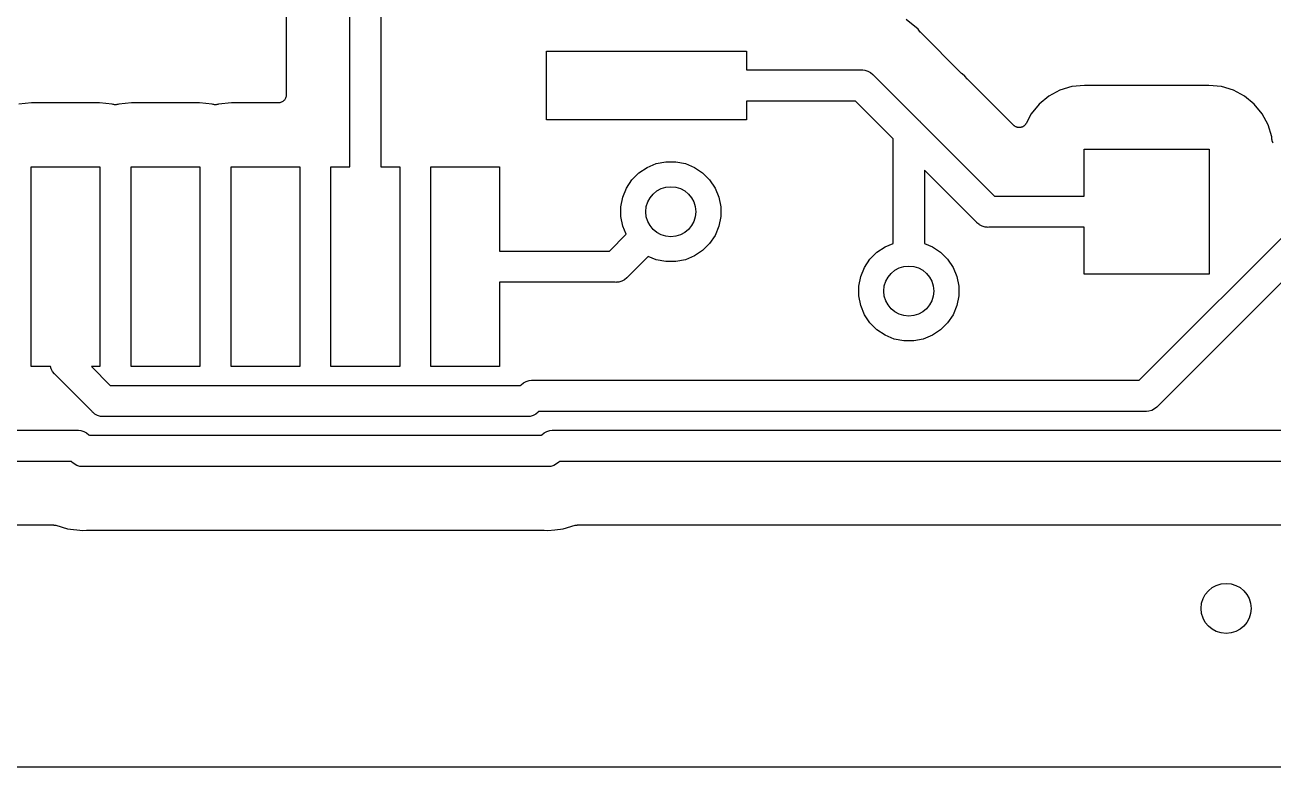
# Model space of a CAD drawing. Extents: x 1 to 139, y -76 to -1.
# Drawn here: x 50.08 to 60.07, y -75.56 to -69.63 of the extents above; entities that cross this region are included whole.
import ezdxf

# ---------------------------------------------------------------- set-up
doc = ezdxf.new("R2010")
doc.units = 0
doc.header["$MEASUREMENT"] = 0
doc.layers.add('BLACK', color=7, linetype='CONTINUOUS')

msp = doc.modelspace()

# ---------------------------------------------------------------- linework, layer by layer
at = {"layer": 'BLACK', "linetype": 'CONTINUOUS'}
for p, q in [((52.675, -70.76), (52.675, -65.3161)), ((52.167, -65.3442), (52.167, -70.1857)), ((52.925, -65.3618), (52.925, -70.76)), ((58.9958, -72.4696), (65.915, -65.5504)), ((66.1241, -65.6949), (59.1403, -72.6786)), ((57.2248, -69.6602), (57.1284, -69.5811)), ((57.2426, -69.682), (57.2248, -69.6602)), ((57.2445, -69.6839), (57.2426, -69.682)), ((57.2462, -69.686), (57.2445, -69.6839)), ((57.2468, -69.6866), (57.2462, -69.686)), ((57.5734, -70.0132), (57.2468, -69.6866)), ((54.25, -70.385), (54.25, -69.835)), ((54.25, -69.835), (55.85, -69.835)), ((55.85, -69.835), (55.85, -69.985)), ((55.85, -69.985), (56.7689, -69.985)), ((56.7689, -69.985), (56.775, -69.9844)), ((56.775, -69.9844), (56.7811, -69.985)), ((56.7811, -69.985), (56.7811, -69.985)), ((56.7811, -69.985), (56.7995, -69.9868)), ((56.7995, -69.9868), (56.8231, -69.994)), ((56.8231, -69.994), (56.8448, -70.0056)), ((56.8448, -70.0056), (56.8638, -70.0212)), ((56.8638, -70.0212), (56.8677, -70.026)), ((56.8677, -70.026), (57.2341, -70.3923)), ((57.5755, -70.0149), (57.5734, -70.0132)), ((57.5773, -70.0168), (57.5755, -70.0149)), ((57.578, -70.0174), (57.5773, -70.0168)), ((57.5998, -70.0352), (57.578, -70.0174)), ((57.6176, -70.057), (57.5998, -70.0352)), ((57.6195, -70.0589), (57.6176, -70.057)), ((57.6212, -70.061), (57.6195, -70.0589)), ((57.6218, -70.0616), (57.6212, -70.061)), ((57.9885, -70.4283), (57.6218, -70.0616)), ((58.4554, -70.1193), (58.3597, -70.1484)), ((58.5581, -70.1092), (58.4554, -70.1193)), ((59.5519, -70.1092), (58.5581, -70.1092)), ((59.6546, -70.1193), (59.5519, -70.1092)), ((59.7503, -70.1484), (59.6546, -70.1193)), ((52.1432, -70.2349), (52.1386, -70.2386)), ((52.1479, -70.2311), (52.1432, -70.2349)), ((52.1481, -70.2309), (52.1479, -70.2311)), ((52.1482, -70.2308), (52.1481, -70.2309)), ((52.1521, -70.2262), (52.1482, -70.2308)), ((52.1559, -70.2216), (52.1521, -70.2262)), ((52.156, -70.2214), (52.1559, -70.2216)), ((52.1561, -70.2212), (52.156, -70.2214)), ((52.159, -70.216), (52.1561, -70.2212)), ((52.1619, -70.2107), (52.159, -70.216)), ((52.162, -70.2103), (52.1619, -70.2105)), ((52.1619, -70.2105), (52.1619, -70.2107)), ((52.1638, -70.2046), (52.162, -70.2103)), ((52.1656, -70.1989), (52.1638, -70.2046)), ((52.1657, -70.1985), (52.1656, -70.1987)), ((52.1656, -70.1987), (52.1656, -70.1989)), ((52.1663, -70.1926), (52.1657, -70.1985)), ((52.167, -70.1866), (52.1663, -70.1926)), ((52.167, -70.1857), (52.167, -70.1862)), ((52.167, -70.1862), (52.167, -70.1862)), ((52.167, -70.1862), (52.167, -70.1862)), ((52.167, -70.1862), (52.167, -70.1866)), ((56.7232, -70.235), (55.85, -70.235)), ((55.85, -70.235), (55.85, -70.385)), ((57.025, -70.5368), (56.7232, -70.235)), ((58.2714, -70.1956), (58.1941, -70.2591)), ((58.3597, -70.1484), (58.2714, -70.1956)), ((59.8386, -70.1956), (59.7503, -70.1484)), ((59.9159, -70.2591), (59.8386, -70.1956)), ((50.1281, -70.2492), (50.0254, -70.2593)), ((50.6719, -70.2492), (50.1281, -70.2492)), ((50.7746, -70.2593), (50.6719, -70.2492)), ((50.7816, -70.2615), (50.7746, -70.2593)), ((50.7873, -70.2626), (50.7816, -70.2615)), ((50.793, -70.2638), (50.7873, -70.2626)), ((50.7934, -70.2638), (50.793, -70.2638)), ((50.7937, -70.2639), (50.7934, -70.2638)), ((50.7996, -70.2639), (50.7937, -70.2639)), ((50.8054, -70.264), (50.7996, -70.2639)), ((50.8057, -70.2639), (50.8054, -70.264)), ((50.8061, -70.2639), (50.8057, -70.2639)), ((50.8118, -70.2628), (50.8061, -70.2639)), ((50.8176, -70.2617), (50.8118, -70.2628)), ((50.8183, -70.2615), (50.8176, -70.2617)), ((50.8184, -70.2615), (50.8183, -70.2615)), ((50.8183, -70.2615), (50.8183, -70.2615)), ((50.8183, -70.2615), (50.8183, -70.2615)), ((50.8254, -70.2593), (50.8184, -70.2615)), ((50.9281, -70.2492), (50.8254, -70.2593)), ((51.4719, -70.2492), (50.9281, -70.2492)), ((51.5746, -70.2593), (51.4719, -70.2492)), ((51.5816, -70.2615), (51.5746, -70.2593)), ((51.5873, -70.2626), (51.5816, -70.2615)), ((51.593, -70.2638), (51.5873, -70.2626)), ((51.5934, -70.2638), (51.593, -70.2638)), ((51.5937, -70.2639), (51.5934, -70.2638)), ((51.5996, -70.2639), (51.5937, -70.2639)), ((51.6054, -70.264), (51.5996, -70.2639)), ((51.6058, -70.2639), (51.6054, -70.264)), ((51.6061, -70.2639), (51.6058, -70.2639)), ((51.6118, -70.2628), (51.6061, -70.2639)), ((51.6176, -70.2617), (51.6118, -70.2628)), ((51.6183, -70.2615), (51.6176, -70.2617)), ((51.6184, -70.2615), (51.6183, -70.2615)), ((51.6183, -70.2615), (51.6183, -70.2615)), ((51.6183, -70.2615), (51.6183, -70.2615)), ((51.6254, -70.2593), (51.6184, -70.2615)), ((51.7281, -70.2492), (51.6254, -70.2593)), ((52.1035, -70.2492), (51.7281, -70.2492)), ((52.1095, -70.2486), (52.1035, -70.2492)), ((52.1154, -70.2481), (52.1095, -70.2486)), ((52.1156, -70.248), (52.1154, -70.2481)), ((52.1158, -70.248), (52.1156, -70.248)), ((52.1216, -70.2463), (52.1158, -70.248)), ((52.1273, -70.2446), (52.1216, -70.2463)), ((52.1275, -70.2445), (52.1273, -70.2446)), ((52.1277, -70.2444), (52.1275, -70.2445)), ((52.1329, -70.2417), (52.1277, -70.2444)), ((52.1383, -70.2389), (52.1329, -70.2417)), ((52.1384, -70.2387), (52.1383, -70.2389)), ((52.1386, -70.2386), (52.1384, -70.2387)), ((58.1941, -70.2591), (58.1306, -70.3364)), ((59.9794, -70.3364), (59.9159, -70.2591)), ((55.85, -70.385), (54.25, -70.385)), ((57.2341, -70.3923), (57.2388, -70.3962)), ((57.2388, -70.3962), (57.2427, -70.4009)), ((57.2427, -70.4009), (57.2427, -70.4009)), ((57.2427, -70.4009), (57.2427, -70.401)), ((57.2427, -70.401), (57.8368, -70.995)), ((57.9908, -70.4302), (57.9885, -70.4283)), ((57.9928, -70.4323), (57.9908, -70.4302)), ((57.9956, -70.4341), (57.9928, -70.4323)), ((57.9981, -70.4362), (57.9956, -70.4341)), ((58.0707, -70.4346), (58.0684, -70.4364)), ((58.0731, -70.433), (58.0707, -70.4346)), ((58.0755, -70.4307), (58.0731, -70.433)), ((58.078, -70.4286), (58.0755, -70.4307)), ((58.0799, -70.4264), (58.078, -70.4286)), ((58.082, -70.4244), (58.0799, -70.4264)), ((58.0838, -70.4216), (58.082, -70.4244)), ((58.0859, -70.4191), (58.0838, -70.4216)), ((58.0873, -70.4166), (58.0859, -70.4191)), ((58.089, -70.4141), (58.0873, -70.4166)), ((58.0894, -70.4134), (58.089, -70.4141)), ((58.1306, -70.3364), (58.0894, -70.4134)), ((60.0266, -70.4247), (59.9794, -70.3364)), ((60.0556, -70.5204), (60.0266, -70.4247)), ((58.0007, -70.4376), (57.9981, -70.4362)), ((58.0031, -70.4392), (58.0007, -70.4376)), ((58.0061, -70.4405), (58.0031, -70.4392)), ((58.009, -70.4421), (58.0061, -70.4405)), ((58.0118, -70.4429), (58.009, -70.4421)), ((58.0145, -70.4441), (58.0118, -70.4429)), ((58.0177, -70.4447), (58.0145, -70.4441)), ((58.0209, -70.4457), (58.0177, -70.4447)), ((58.0238, -70.446), (58.0209, -70.4457)), ((58.0267, -70.4466), (58.0238, -70.446)), ((58.03, -70.4466), (58.0267, -70.4466)), ((58.0332, -70.4469), (58.03, -70.4466)), ((58.0361, -70.4467), (58.0332, -70.4469)), ((58.039, -70.4467), (58.0361, -70.4467)), ((58.0423, -70.4461), (58.039, -70.4467)), ((58.0455, -70.4458), (58.0423, -70.4461)), ((58.0483, -70.4449), (58.0455, -70.4458)), ((58.0512, -70.4444), (58.0483, -70.4449)), ((58.0543, -70.4432), (58.0512, -70.4444)), ((58.0574, -70.4422), (58.0543, -70.4432)), ((58.06, -70.4409), (58.0574, -70.4422)), ((58.0627, -70.4398), (58.06, -70.4409)), ((58.0655, -70.438), (58.0627, -70.4398)), ((58.0684, -70.4364), (58.0655, -70.438)), ((60.0578, -70.5424), (60.0556, -70.5204)), ((57.025, -71.3738), (57.025, -70.5368)), ((58.555, -70.995), (58.555, -70.62)), ((58.555, -70.62), (59.555, -70.62)), ((59.555, -70.62), (59.555, -71.62)), ((60.0584, -70.5453), (60.0578, -70.5424)), ((60.0587, -70.5483), (60.0584, -70.5453)), ((60.0596, -70.5514), (60.0587, -70.5483)), ((60.0602, -70.5546), (60.0596, -70.5514)), ((60.0614, -70.5573), (60.0602, -70.5546)), ((60.0622, -70.5602), (60.0614, -70.5573)), ((60.0637, -70.563), (60.0622, -70.5602)), ((60.065, -70.566), (60.0637, -70.563)), ((60.0666, -70.5685), (60.065, -70.566)), ((55.0555, -70.7655), (55.1283, -70.7354)), ((55.1283, -70.7354), (55.2056, -70.72)), ((55.2056, -70.72), (55.2844, -70.72)), ((55.2844, -70.72), (55.3617, -70.7354)), ((55.3617, -70.7354), (55.4345, -70.7655)), ((50.125, -72.36), (50.125, -70.76)), ((50.125, -70.76), (50.675, -70.76)), ((50.675, -70.76), (50.675, -72.36)), ((50.925, -72.36), (50.925, -70.76)), ((50.925, -70.76), (51.475, -70.76)), ((51.475, -70.76), (51.475, -72.36)), ((51.725, -72.36), (51.725, -70.76)), ((51.725, -70.76), (52.275, -70.76)), ((52.275, -70.76), (52.275, -72.36)), ((52.525, -72.36), (52.525, -70.76)), ((52.525, -70.76), (52.675, -70.76)), ((52.925, -70.76), (53.075, -70.76)), ((53.075, -70.76), (53.075, -72.36)), ((53.325, -72.36), (53.325, -70.76)), ((53.325, -70.76), (53.875, -70.76)), ((53.875, -70.76), (53.875, -71.435)), ((54.9343, -70.865), (54.99, -70.8093)), ((54.99, -70.8093), (55.0555, -70.7655)), ((55.4345, -70.7655), (55.5, -70.8093)), ((55.5, -70.8093), (55.5557, -70.865)), ((57.6923, -71.2041), (57.275, -70.7868)), ((57.275, -70.7868), (57.275, -71.3738)), ((54.8604, -71.0033), (54.8905, -70.9305)), ((54.8905, -70.9305), (54.9343, -70.865)), ((55.5557, -70.865), (55.5995, -70.9305)), ((55.5995, -70.9305), (55.6296, -71.0033)), ((54.845, -71.0806), (54.8604, -71.0033)), ((55.6296, -71.0033), (55.645, -71.0806)), ((57.8368, -70.995), (58.555, -70.995)), ((54.845, -71.1594), (54.845, -71.0806)), ((55.645, -71.0806), (55.645, -71.1594)), ((54.8604, -71.2367), (54.845, -71.1594)), ((55.645, -71.1594), (55.6296, -71.2367)), ((57.6962, -71.2088), (57.6923, -71.2041)), ((57.7009, -71.2127), (57.6962, -71.2088)), ((57.7139, -71.2234), (57.7009, -71.2127)), ((57.7009, -71.2127), (57.7009, -71.2127)), ((57.7152, -71.2244), (57.7139, -71.2234)), ((57.7369, -71.236), (57.7152, -71.2244)), ((54.7532, -71.435), (54.8871, -71.3011)), ((54.8871, -71.3011), (54.8604, -71.2367)), ((55.5995, -71.3095), (55.5557, -71.375)), ((55.6296, -71.2367), (55.5995, -71.3095)), ((57.7605, -71.2432), (57.7369, -71.236)), ((57.7789, -71.245), (57.7605, -71.2432)), ((57.785, -71.2456), (57.7789, -71.245)), ((57.7789, -71.245), (57.7789, -71.245)), ((57.7911, -71.245), (57.785, -71.2456)), ((58.555, -71.245), (57.7911, -71.245)), ((58.555, -71.62), (58.555, -71.245)), ((53.875, -71.435), (54.7532, -71.435)), ((55.5, -71.4307), (55.4345, -71.4745)), ((55.5557, -71.375), (55.5, -71.4307)), ((56.895, -71.4443), (56.9605, -71.4005)), ((56.9605, -71.4005), (57.025, -71.3738)), ((57.275, -71.3738), (57.3395, -71.4005)), ((57.3395, -71.4005), (57.405, -71.4443)), ((55.0639, -71.4779), (54.8977, -71.644)), ((55.1283, -71.5046), (55.0639, -71.4779)), ((55.2056, -71.52), (55.1283, -71.5046)), ((55.2844, -71.52), (55.2056, -71.52)), ((55.3617, -71.5046), (55.2844, -71.52)), ((55.4345, -71.4745), (55.3617, -71.5046)), ((56.7955, -71.5655), (56.8393, -71.5)), ((56.8393, -71.5), (56.895, -71.4443)), ((57.405, -71.4443), (57.4607, -71.5)), ((57.4607, -71.5), (57.5045, -71.5655)), ((56.7654, -71.6383), (56.7955, -71.5655)), ((57.5045, -71.5655), (57.5346, -71.6383)), ((59.555, -71.62), (58.555, -71.62)), ((54.7989, -71.685), (53.875, -71.685)), ((53.875, -71.685), (53.875, -72.36)), ((54.805, -71.6856), (54.7989, -71.685)), ((54.8111, -71.685), (54.805, -71.6856)), ((54.8295, -71.6832), (54.8111, -71.685)), ((54.8111, -71.685), (54.8111, -71.685)), ((54.8531, -71.676), (54.8295, -71.6832)), ((54.8748, -71.6644), (54.8531, -71.676)), ((54.8938, -71.6488), (54.8748, -71.6644)), ((54.8977, -71.644), (54.8938, -71.6488)), ((56.75, -71.7156), (56.7654, -71.6383)), ((56.75, -71.7944), (56.75, -71.7156)), ((57.5346, -71.6383), (57.55, -71.7156)), ((57.55, -71.7156), (57.55, -71.7944)), ((56.7654, -71.8717), (56.75, -71.7944)), ((57.55, -71.7944), (57.5346, -71.8717)), ((56.7955, -71.9445), (56.7654, -71.8717)), ((57.5346, -71.8717), (57.5045, -71.9445)), ((56.8393, -72.01), (56.7955, -71.9445)), ((56.895, -72.0657), (56.8393, -72.01)), ((57.4607, -72.01), (57.405, -72.0657)), ((57.5045, -71.9445), (57.4607, -72.01)), ((56.9605, -72.1095), (56.895, -72.0657)), ((57.0333, -72.1396), (56.9605, -72.1095)), ((57.3395, -72.1095), (57.2667, -72.1396)), ((57.405, -72.0657), (57.3395, -72.1095)), ((57.1106, -72.155), (57.0333, -72.1396)), ((57.1894, -72.155), (57.1106, -72.155)), ((57.2667, -72.1396), (57.1894, -72.155)), ((50.2785, -72.36), (50.125, -72.36)), ((50.284, -72.3781), (50.2785, -72.36)), ((50.2956, -72.3998), (50.284, -72.3781)), ((50.3112, -72.4188), (50.2956, -72.3998)), ((50.316, -72.4227), (50.3112, -72.4188)), ((50.6123, -72.7191), (50.316, -72.4227)), ((50.675, -72.36), (50.6068, -72.36)), ((50.6068, -72.36), (50.7568, -72.51)), ((51.475, -72.36), (50.925, -72.36)), ((52.275, -72.36), (51.725, -72.36)), ((53.075, -72.36), (52.525, -72.36)), ((53.875, -72.36), (53.325, -72.36)), ((50.7568, -72.51), (54.0431, -72.51)), ((54.0431, -72.51), (54.0466, -72.5058)), ((54.0466, -72.5058), (54.0656, -72.4902)), ((54.0656, -72.4902), (54.0873, -72.4785)), ((54.0873, -72.4785), (54.1109, -72.4714)), ((54.1109, -72.4714), (54.1293, -72.4696)), ((54.1293, -72.4696), (54.1354, -72.469)), ((54.1293, -72.4696), (54.1293, -72.4696)), ((54.1354, -72.469), (54.1415, -72.4696)), ((54.1415, -72.4696), (58.9958, -72.4696)), ((50.6162, -72.7238), (50.6123, -72.7191)), ((50.6209, -72.7277), (50.6162, -72.7238)), ((50.6352, -72.7394), (50.6209, -72.7277)), ((54.1838, -72.7238), (54.1648, -72.7394)), ((54.1873, -72.7196), (54.1838, -72.7238)), ((59.0415, -72.7196), (54.1873, -72.7196)), ((59.0476, -72.7202), (59.0415, -72.7196)), ((59.0537, -72.7196), (59.0476, -72.7202)), ((59.0721, -72.7178), (59.0537, -72.7196)), ((59.0537, -72.7196), (59.0537, -72.7196)), ((59.0957, -72.7106), (59.0721, -72.7178)), ((59.1174, -72.699), (59.0957, -72.7106)), ((59.1364, -72.6834), (59.1174, -72.699)), ((59.1403, -72.6786), (59.1364, -72.6834)), ((50.6552, -72.7501), (50.6352, -72.7394)), ((50.6569, -72.751), (50.6552, -72.7501)), ((50.6805, -72.7582), (50.6569, -72.751)), ((50.6989, -72.76), (50.6805, -72.7582)), ((50.705, -72.7606), (50.6989, -72.76)), ((50.6989, -72.76), (50.6989, -72.76)), ((50.7111, -72.76), (50.705, -72.7606)), ((54.0889, -72.76), (50.7111, -72.76)), ((54.095, -72.7606), (54.0889, -72.76)), ((54.1011, -72.76), (54.095, -72.7606)), ((54.1195, -72.7582), (54.1011, -72.76)), ((54.1011, -72.76), (54.1011, -72.76)), ((54.1431, -72.751), (54.1195, -72.7582)), ((54.1648, -72.7394), (54.1431, -72.751)), ((34.3265, -72.8696), (50.4928, -72.8696)), ((50.4928, -72.8696), (50.4989, -72.869)), ((50.4989, -72.869), (50.505, -72.8696)), ((50.505, -72.8696), (50.505, -72.8696)), ((50.505, -72.8696), (50.5234, -72.8714)), ((50.5234, -72.8714), (50.547, -72.8786)), ((50.547, -72.8786), (50.5687, -72.8902)), ((50.5687, -72.8902), (50.5877, -72.9058)), ((50.5877, -72.9058), (50.5912, -72.91)), ((50.5912, -72.91), (54.2088, -72.91)), ((54.2088, -72.91), (54.2123, -72.9058)), ((54.2123, -72.9058), (54.2313, -72.8902)), ((54.2313, -72.8902), (54.253, -72.8786)), ((54.253, -72.8786), (54.2766, -72.8714)), ((54.2766, -72.8714), (54.295, -72.8696)), ((54.295, -72.8696), (54.3011, -72.869)), ((54.295, -72.8696), (54.295, -72.8696)), ((54.3011, -72.869), (54.3072, -72.8696)), ((54.3072, -72.8696), (60.5118, -72.8696)), ((50.447, -73.1196), (34.3718, -73.1196)), ((50.4505, -73.1238), (50.447, -73.1196)), ((50.4695, -73.1394), (50.4505, -73.1238)), ((54.3495, -73.1238), (54.3305, -73.1394)), ((54.353, -73.1196), (54.3495, -73.1238)), ((60.5575, -73.1196), (54.353, -73.1196)), ((50.4912, -73.1511), (50.4695, -73.1394)), ((50.5148, -73.1582), (50.4912, -73.1511)), ((50.5332, -73.16), (50.5148, -73.1582)), ((50.5393, -73.1606), (50.5332, -73.16)), ((50.5332, -73.16), (50.5332, -73.16)), ((50.5454, -73.16), (50.5393, -73.1606)), ((54.2546, -73.16), (50.5454, -73.16)), ((54.2607, -73.1606), (54.2546, -73.16)), ((54.2668, -73.16), (54.2607, -73.1606)), ((54.2852, -73.1582), (54.2668, -73.16)), ((54.2668, -73.16), (54.2668, -73.16)), ((54.3088, -73.1511), (54.2852, -73.1582)), ((54.3305, -73.1394), (54.3088, -73.1511)), ((34.4935, -73.6276), (50.3028, -73.6276)), ((50.3028, -73.6276), (50.3037, -73.6276)), ((50.3037, -73.6276), (50.3063, -73.6279)), ((50.3063, -73.6279), (50.3091, -73.6279)), ((50.3091, -73.6279), (50.3125, -73.6286)), ((50.3125, -73.6286), (50.316, -73.629)), ((50.316, -73.629), (50.3185, -73.6298)), ((50.3185, -73.6298), (50.3212, -73.6303)), ((50.3212, -73.6303), (50.4152, -73.6589)), ((54.3848, -73.6589), (54.4788, -73.6303)), ((54.4788, -73.6303), (54.4796, -73.6301)), ((54.4796, -73.6301), (54.4823, -73.6296)), ((54.4823, -73.6296), (54.4849, -73.6288)), ((54.4849, -73.6288), (54.4884, -73.6285)), ((54.4884, -73.6285), (54.4918, -73.6278)), ((54.4918, -73.6278), (54.4945, -73.6279)), ((54.4945, -73.6279), (54.4972, -73.6276)), ((54.4972, -73.6276), (60.5294, -73.6276)), ((50.4152, -73.6589), (50.5393, -73.6711)), ((50.5393, -73.6711), (50.5673, -73.6683)), ((50.5673, -73.6683), (50.5682, -73.6682)), ((50.5682, -73.6682), (50.5709, -73.6683)), ((50.5709, -73.6683), (50.5735, -73.668)), ((50.5735, -73.668), (54.2265, -73.668)), ((54.2265, -73.668), (54.2274, -73.668)), ((54.2274, -73.668), (54.23, -73.6683)), ((54.23, -73.6683), (54.2327, -73.6683)), ((54.2327, -73.6683), (54.2607, -73.6711)), ((54.2607, -73.6711), (54.3174, -73.6655)), ((54.3174, -73.6655), (54.3848, -73.6589)), ((54.3174, -73.6655), (54.3174, -73.6655)), ((104.076, -75.565), (6.16231, -75.565))]:
    msp.add_line(p, q, dxfattribs=at)
at = {"layer": 'BLACK'}
for centre in [(55.245, -71.12), (57.15, -71.755), (59.69, -74.295)]:
    msp.add_circle(centre, 0.2, dxfattribs=at)

doc.saveas('drawing.dxf')
